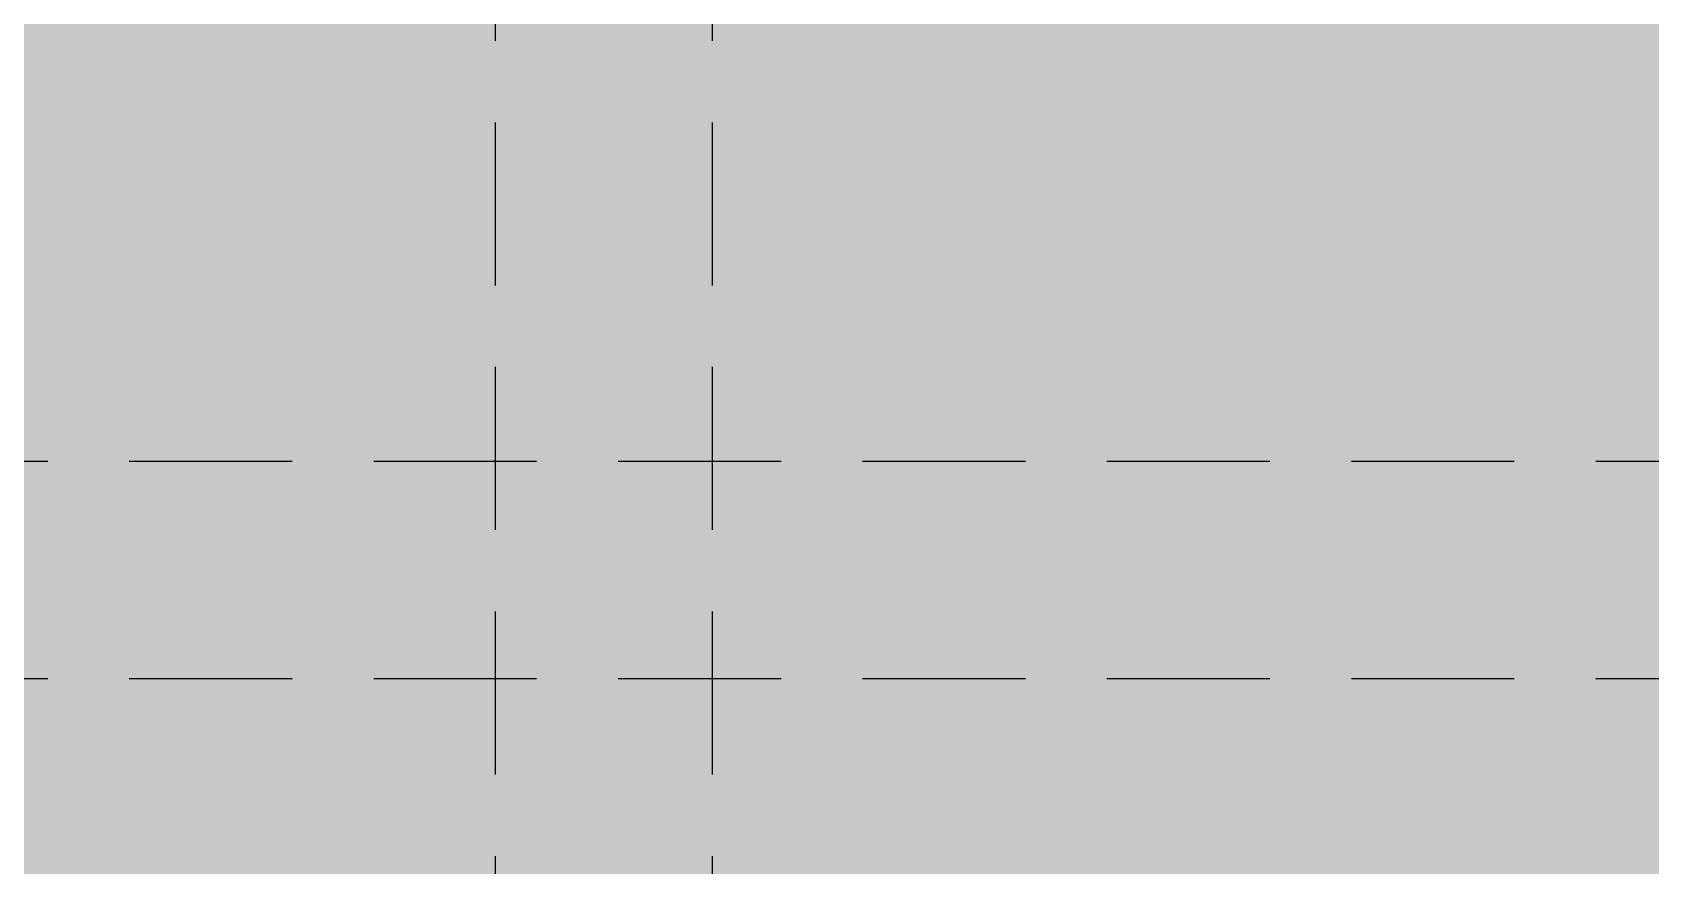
# Model space of a CAD drawing. Header units: millimetres. Extents: x -620 to 116137, y -21481 to 17762.
# Drawn here: x 5590 to 6335, y 7056 to 7439 of the extents above; entities that cross this region are included whole.
import ezdxf

# ---------------------------------------------------------------- set-up
doc = ezdxf.new("R2010")
doc.units = ezdxf.units.MM
doc.header["$LTSCALE"] = 150
doc.linetypes.add('1625_East Villa$0$DASHED', pattern=[0.75, 0.5, -0.25])
doc.layers.add('1625_East Villa$0$ad-Elevation 10', color=8, linetype='Continuous')
doc.layers.add('1625_East Villa$0$ad-Furniture', color=8, linetype='Continuous')

# ---------------------------------------------------------------- blocks, each defined once
blk = doc.blocks.new('1625_East Villa$0$zw$DAD3')
at = {"transparency": 33554610}
h = blk.add_hatch(dxfattribs=at)
h.set_pattern_fill('DOTS', color=35, scale=20, angle=360)
h.set_pattern_definition([(360, (-800139.518, 271344.397), (15.875, 31.75), [0, -31.75])])
h.paths.add_polyline_path([(450, -2530), (2915, -2530), (2915, -450), (450, -450)])
at = {"layer": '1625_East Villa$0$ad-Elevation 10', "linetype": '1625_East Villa$0$DASHED'}
for points in [[(2193.33, 0), (2193.33, -2980)], [(2293.33, 0), (2293.33, -2980)], [(0, -943.33), (3365, -943.33)], [(0, -1043.33), (3365, -1043.33)]]:
    blk.add_lwpolyline(points, dxfattribs=at)
blk = doc.blocks.new('1625_East Villa$0$zw$D46D')
at = {"layer": '1625_East Villa$0$ad-Furniture'}
blk.add_blockref('1625_East Villa$0$zw$DAD3', (3610, 8185), dxfattribs=at)
blk = doc.blocks.new('1625_East Villa')
at = {"layer": '1625_East Villa$0$ad-Furniture'}
blk.add_blockref('1625_East Villa$0$zw$D46D', (0, 0), dxfattribs=at)

msp = doc.modelspace()

# ---------------------------------------------------------------- block references
msp.add_blockref('1625_East Villa', (0, 0))

doc.saveas('drawing.dxf')
